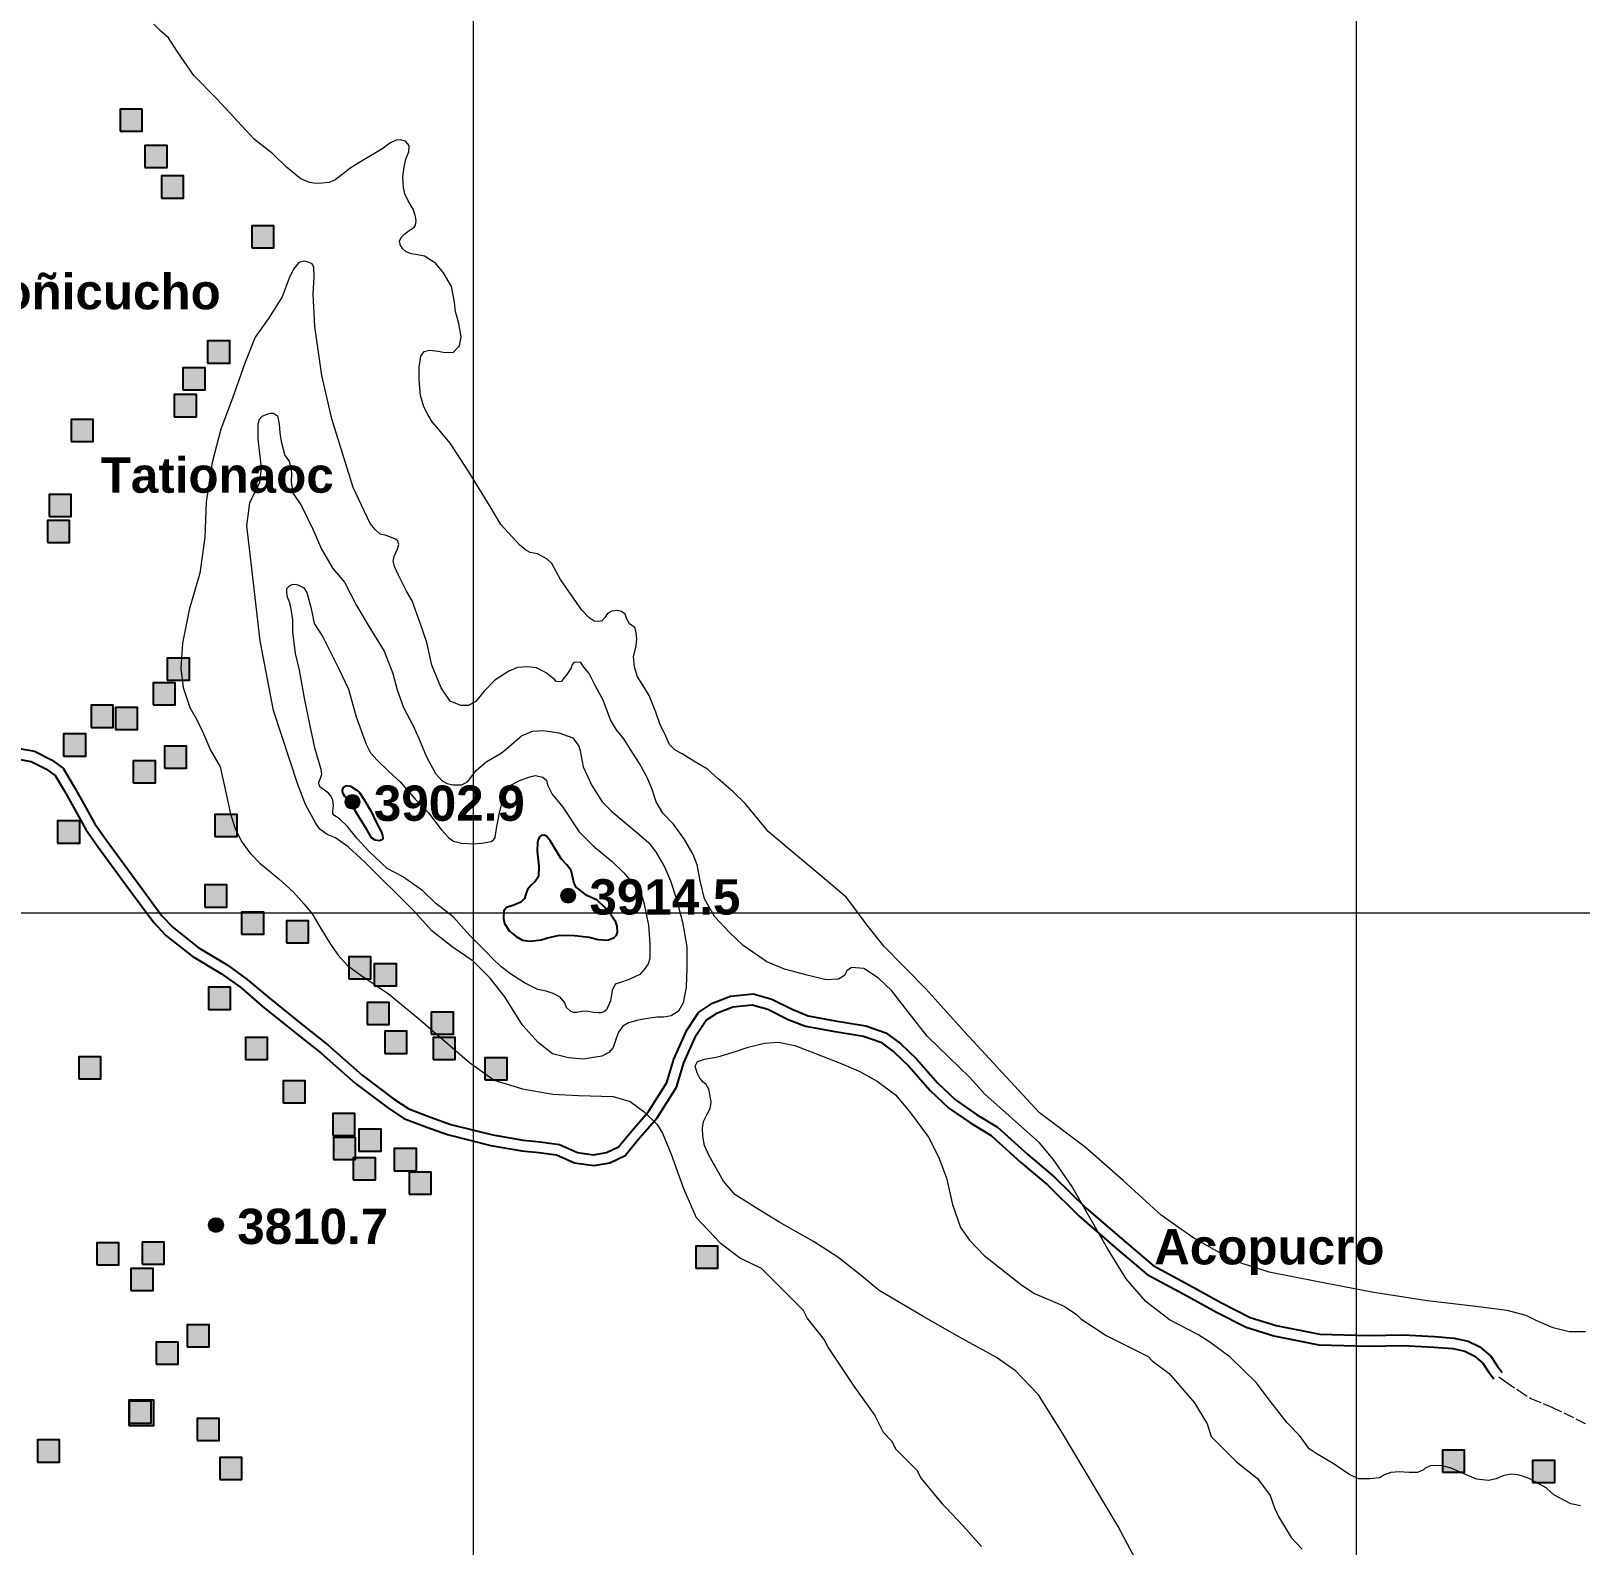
# Model space of a CAD drawing. Header units: metres. Extents: x 405809 to 420020, y 8257398 to 8272141.
# Drawn here: x 413499 to 415253, y 8267284 to 8268999 of the extents above; entities that cross this region are included whole.
import ezdxf

# ---------------------------------------------------------------- set-up
doc = ezdxf.new("R2010")
doc.units = ezdxf.units.M
doc.linetypes.add('ACAD_ISO02W100', pattern=[15, 12, -3])
for name, color, linetype in [('AFIRMADO DOS A MAS VIAS', 151, 'Continuous'), ('CASAS', 150, 'Continuous'), ('VIVIENDAS', 1, 'Continuous')]:
    doc.layers.add(name, color=color, linetype=linetype)
for name, color, linetype, lineweight in [('CAMINOS1', 7, 'ACAD_ISO02W100', 5), ('COORDENADAS', 30, 'Continuous', 5), ('CURVAS MAESTRAS', 90, 'Continuous', 25), ('CURVAS SECUNDARIS', 46, 'Continuous', 9), ('PERIMETRO DE LA ISLA', 7, 'Continuous', 18), ('texto', 7, 'Continuous', 13)]:
    doc.layers.add(name, color=color, linetype=linetype, lineweight=lineweight)
doc.styles.add('CARLOS', font='arialbd.ttf', dxfattribs={"height": 48})

msp = doc.modelspace()

# ---------------------------------------------------------------- hatches: boundary and pattern name
at = {"layer": 'CASAS'}
msp.add_hatch(color=256, dxfattribs=at).paths.add_polyline_path([(413610.1, 8267419.7), (413638.6, 8267419.7), (413638.6, 8267448.2), (413610.1, 8267448.2)])
at = {"layer": 'texto'}
h = msp.add_hatch(color=256, dxfattribs=at)
edge = h.paths.add_edge_path()
edge.add_arc((413863.5, 8268125.8), 8.37, 0, 360)
h = msp.add_hatch(color=256, dxfattribs=at)
edge = h.paths.add_edge_path()
edge.add_arc((414107.7, 8268019.6), 8.37, 0, 360)
h = msp.add_hatch(color=256, dxfattribs=at)
edge = h.paths.add_edge_path()
edge.add_arc((413708.9, 8267646.5), 8.37, 0, 360)
at = {"layer": 'VIVIENDAS'}
for points in [[(413600.4, 8268885.1), (413625.4, 8268885.1), (413625.4, 8268910.1), (413600.4, 8268910.1)], [(413628.5, 8268844), (413653.5, 8268844), (413653.5, 8268869), (413628.5, 8268869)], [(413647.2, 8268809.5), (413672.2, 8268809.5), (413672.2, 8268834.5), (413647.2, 8268834.5)], [(413749.6, 8268753.2), (413774.6, 8268753.2), (413774.6, 8268778.2), (413749.6, 8268778.2)], [(413699.5, 8268622.7), (413724.5, 8268622.7), (413724.5, 8268647.7), (413699.5, 8268647.7)], [(413671.5, 8268592.3), (413696.5, 8268592.3), (413696.5, 8268617.3), (413671.5, 8268617.3)], [(413661.7, 8268561.9), (413686.7, 8268561.9), (413686.7, 8268586.9), (413661.7, 8268586.9)], [(413544.8, 8268533.9), (413569.8, 8268533.9), (413569.8, 8268558.9), (413544.8, 8268558.9)], [(413520, 8268449), (413545, 8268449), (413545, 8268474), (413520, 8268474)], [(413518.1, 8268419.3), (413543.1, 8268419.3), (413543.1, 8268444.3), (413518.1, 8268444.3)], [(413653.8, 8268263.4), (413678.8, 8268263.4), (413678.8, 8268288.4), (413653.8, 8268288.4)], [(413637.7, 8268235.5), (413662.7, 8268235.5), (413662.7, 8268260.5), (413637.7, 8268260.5)], [(413567.6, 8268210.1), (413592.6, 8268210.1), (413592.6, 8268235.1), (413567.6, 8268235.1)], [(413595.1, 8268207.6), (413620.1, 8268207.6), (413620.1, 8268232.6), (413595.1, 8268232.6)], [(413536.4, 8268177.7), (413561.4, 8268177.7), (413561.4, 8268202.7), (413536.4, 8268202.7)], [(413650.7, 8268163.9), (413675.7, 8268163.9), (413675.7, 8268188.9), (413650.7, 8268188.9)], [(413615.3, 8268147.2), (413640.3, 8268147.2), (413640.3, 8268172.2), (413615.3, 8268172.2)], [(413707.8, 8268086.5), (413732.8, 8268086.5), (413732.8, 8268111.5), (413707.8, 8268111.5)], [(413529.6, 8268079.1), (413554.6, 8268079.1), (413554.6, 8268104.1), (413529.6, 8268104.1)], [(413696.4, 8268006.7), (413721.4, 8268006.7), (413721.4, 8268031.7), (413696.4, 8268031.7)], [(413738, 8267976), (413763, 8267976), (413763, 8268001), (413738, 8268001)], [(413788.7, 8267966.1), (413813.7, 8267966.1), (413813.7, 8267991.1), (413788.7, 8267991.1)], [(413859.4, 8267925.2), (413884.4, 8267925.2), (413884.4, 8267950.2), (413859.4, 8267950.2)], [(413888.2, 8267917.3), (413913.2, 8267917.3), (413913.2, 8267942.3), (413888.2, 8267942.3)], [(413700.3, 8267890.8), (413725.3, 8267890.8), (413725.3, 8267915.8), (413700.3, 8267915.8)], [(413880.2, 8267873.7), (413905.2, 8267873.7), (413905.2, 8267898.7), (413880.2, 8267898.7)], [(413952.7, 8267862.8), (413977.7, 8267862.8), (413977.7, 8267887.8), (413952.7, 8267887.8)], [(413900.1, 8267841), (413925.1, 8267841), (413925.1, 8267866), (413900.1, 8267866)], [(413742.3, 8267834.1), (413767.3, 8267834.1), (413767.3, 8267859.1), (413742.3, 8267859.1)], [(413954.7, 8267834.1), (413979.7, 8267834.1), (413979.7, 8267859.1), (413954.7, 8267859.1)], [(413553.5, 8267812), (413578.5, 8267812), (413578.5, 8267837), (413553.5, 8267837)], [(414013.5, 8267810.9), (414038.5, 8267810.9), (414038.5, 8267835.9), (414013.5, 8267835.9)], [(413785, 8267785), (413810, 8267785), (413810, 8267810), (413785, 8267810)], [(413841.3, 8267748), (413866.3, 8267748), (413866.3, 8267773), (413841.3, 8267773)], [(413841.8, 8267720.8), (413866.8, 8267720.8), (413866.8, 8267745.8), (413841.8, 8267745.8)], [(413870.8, 8267730.1), (413895.8, 8267730.1), (413895.8, 8267755.1), (413870.8, 8267755.1)], [(413910.8, 8267708.1), (413935.8, 8267708.1), (413935.8, 8267733.1), (413910.8, 8267733.1)], [(413864.4, 8267697.7), (413889.4, 8267697.7), (413889.4, 8267722.7), (413864.4, 8267722.7)], [(413927.6, 8267681.4), (413952.6, 8267681.4), (413952.6, 8267706.4), (413927.6, 8267706.4)], [(413573.9, 8267601.5), (413598.9, 8267601.5), (413598.9, 8267626.5), (413573.9, 8267626.5)], [(413625.2, 8267602.1), (413650.2, 8267602.1), (413650.2, 8267627.1), (413625.2, 8267627.1)], [(414252.1, 8267597.6), (414277.1, 8267597.6), (414277.1, 8267622.6), (414252.1, 8267622.6)], [(413612.7, 8267572.5), (413637.7, 8267572.5), (413637.7, 8267597.5), (413612.7, 8267597.5)], [(413676.2, 8267508.5), (413701.2, 8267508.5), (413701.2, 8267533.5), (413676.2, 8267533.5)], [(413641.2, 8267489), (413666.2, 8267489), (413666.2, 8267514), (413641.2, 8267514)], [(413610.5, 8267422.1), (413635.5, 8267422.1), (413635.5, 8267447.1), (413610.5, 8267447.1)], [(413687.5, 8267402.6), (413712.5, 8267402.6), (413712.5, 8267427.6), (413687.5, 8267427.6)], [(413506.7, 8267378.2), (413531.7, 8267378.2), (413531.7, 8267403.2), (413506.7, 8267403.2)], [(415097.6, 8267366.8), (415122.6, 8267366.8), (415122.6, 8267391.8), (415097.6, 8267391.8)], [(413713.2, 8267358.5), (413738.2, 8267358.5), (413738.2, 8267383.5), (413713.2, 8267383.5)], [(415199.7, 8267354.9), (415224.7, 8267354.9), (415224.7, 8267379.9), (415199.7, 8267379.9)]]:
    msp.add_hatch(color=256, dxfattribs=at).paths.add_polyline_path(points)

# ---------------------------------------------------------------- linework, layer by layer
at = {"layer": 'AFIRMADO DOS A MAS VIAS'}
for points in [[(413486.1, 8268186.3), (413503.5, 8268183.1), (413522.6, 8268173.3), (413535.9, 8268164), (413547.3, 8268144.6), (413556.2, 8268128.8), (413571.6, 8268100.8), (413584.6, 8268082.7), (413621.9, 8268031.8), (413647.8, 8267996.7), (413660.5, 8267983.4), (413688.7, 8267960.8), (413721.7, 8267941.2), (413744.3, 8267924.8), (413769, 8267903.8), (413805, 8267874.9), (413835.8, 8267850.3), (413874.5, 8267816.3), (413909.9, 8267789.6), (413927.3, 8267778), (413951.8, 8267768.6), (413974.7, 8267760.5), (414022.5, 8267748.6), (414056.7, 8267742.5), (414075.9, 8267740.8), (414097.9, 8267737.6), (414118.3, 8267728.6), (414136.4, 8267726.2), (414151.1, 8267728.6), (414164.5, 8267735.1), (414179.6, 8267753.4), (414198.8, 8267775), (414219.4, 8267807.8), (414227.5, 8267834.3), (414242.2, 8267867.3), (414255.4, 8267887.1), (414271.1, 8267897.7), (414291.5, 8267905.6), (414317.1, 8267908.2), (414338.2, 8267902.3), (414361.9, 8267890.5), (414379.6, 8267883.3), (414409.9, 8267878), (414444.9, 8267872.1), (414467.3, 8267864.2), (414484.4, 8267851.7), (414502.2, 8267834.6), (414526, 8267807.5), (414546.4, 8267788.5), (414570.2, 8267771.9), (414593.9, 8267757.4), (414628.2, 8267726.5), (414658.4, 8267700.9), (414694.2, 8267665.6), (414734.4, 8267630.8), (414769.9, 8267600.6), (414815.3, 8267576.3), (414847.5, 8267558.5), (414879.9, 8267542), (414909.5, 8267532.8), (414958.9, 8267523), (415014.3, 8267521.6), (415053.1, 8267522.3), (415088.7, 8267520.3), (415111, 8267518.5), (415126.7, 8267515.2), (415140.1, 8267508.7), (415152.5, 8267498), (415159.7, 8267487.1), (415165.3, 8267479.7)], [(413484.9, 8268174.3), (413499.6, 8268171.6), (413516.4, 8268163), (413526.9, 8268155.7), (413536.9, 8268138.6), (413545.7, 8268123), (413561.5, 8268094.4), (413574.8, 8268075.6), (413612.3, 8268024.7), (413638.6, 8267989), (413652.3, 8267974.5), (413681.9, 8267950.9), (413715.1, 8267931.2), (413736.9, 8267915.4), (413761.3, 8267894.5), (413797.5, 8267865.5), (413828.1, 8267841.1), (413866.9, 8267807), (413903, 8267779.8), (413921.8, 8267767.2), (413947.7, 8267757.3), (413971.2, 8267749), (414020, 8267736.8), (414055.2, 8267730.5), (414074.5, 8267728.9), (414094.6, 8267725.9), (414115, 8267716.9), (414136.6, 8267714), (414154.7, 8267717), (414172.1, 8267725.5), (414188.7, 8267745.6), (414208.4, 8267767.8), (414230.4, 8267802.8), (414238.8, 8267830.1), (414252.8, 8267861.5), (414264.1, 8267878.5), (414276.7, 8267887), (414294.3, 8267893.8), (414316.1, 8267896), (414333.8, 8267891.1), (414356.9, 8267879.5), (414376.3, 8267871.7), (414407.9, 8267866.2), (414441.9, 8267860.4), (414461.6, 8267853.5), (414476.7, 8267842.5), (414493.5, 8267826.3), (414517.4, 8267799.1), (414538.8, 8267779.1), (414563.6, 8267761.8), (414586.7, 8267747.8), (414620.3, 8267717.5), (414650.3, 8267692), (414686.1, 8267656.8), (414726.5, 8267621.7), (414763.1, 8267590.6), (414809.6, 8267565.7), (414841.9, 8267547.9), (414875.4, 8267530.9), (414906.6, 8267521.2), (414957.6, 8267511), (415014.3, 8267509.6), (415052.9, 8267510.3), (415087.9, 8267508.3), (415109.3, 8267506.6), (415122.8, 8267503.8), (415133.4, 8267498.6), (415143.4, 8267490), (415149.9, 8267480.2), (415155.7, 8267472.5)]]:
    msp.add_lwpolyline(points, dxfattribs=at)
at = {"layer": 'CAMINOS1'}
msp.add_lwpolyline([(415161.4, 8267474.8), (415169.3, 8267469), (415183.5, 8267459.5), (415197.8, 8267450), (415221.6, 8267440.5), (415260.1, 8267421.6)], dxfattribs=at)
at = {"layer": 'CASAS'}
for points in [[(414579.5, 8267794.7), (414579.5, 8267794.7)], [(413610.1, 8267419.7), (413638.6, 8267419.7), (413638.6, 8267448.2), (413610.1, 8267448.2)]]:
    msp.add_lwpolyline(points, close=True, dxfattribs=at)
at = {"layer": 'COORDENADAS'}
for p, q in [((414000, 8271350), (414000, 8257550)), ((415000, 8271350), (415000, 8257550)), ((406200, 8268000), (419600, 8268000))]:
    msp.add_line(p, q, dxfattribs=at)
at = {"layer": 'CURVAS MAESTRAS'}
for points in [[(413864.1, 8268120.3), (413861.6, 8268123.8), (413858.6, 8268127.8), (413854.7, 8268131.9), (413852.5, 8268135.8), (413852.3, 8268139.1), (413853.3, 8268142.4), (413856.8, 8268144.3), (413861.1, 8268143.5), (413867.5, 8268139.4), (413871.4, 8268136.3), (413876.3, 8268128.9), (413884.6, 8268114.7), (413890.3, 8268102.9), (413893.7, 8268096.4), (413896.4, 8268091.3), (413897.5, 8268087.6), (413897.7, 8268084), (413896.1, 8268082.3), (413893.9, 8268081.8), (413889.1, 8268082.3), (413885.2, 8268085.2), (413879.7, 8268094.6), (413869.7, 8268110.6), (413865.8, 8268117.1), (413864.1, 8268120.3)], [(414097.8, 8267974.7), (414114.7, 8267974.4), (414131.3, 8267972.4), (414141.7, 8267970), (414152.7, 8267969.3), (414159.8, 8267972.1), (414162.5, 8267974.9), (414163.5, 8267978.4), (414163.1, 8267985.2), (414161.7, 8267989.5), (414155.7, 8267998.5), (414148.6, 8268007), (414140.4, 8268014.5), (414128.8, 8268019.9), (414121.7, 8268025.4), (414116.7, 8268029.1), (414114.4, 8268033.3), (414112.2, 8268043), (414111, 8268048), (414106, 8268054.6), (414099.7, 8268061.1), (414087.5, 8268081.2), (414083.1, 8268087), (414080.4, 8268088.1), (414077.3, 8268087.8), (414075.1, 8268086.2), (414073.8, 8268082.8), (414073, 8268079.8), (414072.7, 8268069.9), (414074.6, 8268052.9), (414074, 8268041.1), (414070.4, 8268035.5), (414066.1, 8268031.9), (414061.5, 8268026.7), (414059.9, 8268021.4), (414058.2, 8268016.2), (414054, 8268012.3), (414046.1, 8268008.8), (414037.9, 8268006.2), (414034.9, 8268002.4), (414034.3, 8267993.6), (414035.6, 8267988.2), (414041.2, 8267979.5), (414048.9, 8267973.3), (414056, 8267969.1), (414064.6, 8267968.2), (414077, 8267969.4), (414084.4, 8267971.7), (414097.8, 8267974.7)]]:
    msp.add_lwpolyline(points, dxfattribs=at)
at = {"layer": 'CURVAS SECUNDARIS'}
for points in [[(415253.9, 8267328.7), (415242.9, 8267330.9), (415223.6, 8267341.2), (415215, 8267348.9), (415204.2, 8267354.9), (415195.9, 8267359.7), (415188.3, 8267362.1), (415183.1, 8267363.8), (415175.4, 8267364.4), (415166, 8267362.4), (415158.3, 8267359.3), (415149.7, 8267357.3), (415136.3, 8267359), (415128.1, 8267362.1), (415114.4, 8267368.1), (415107.4, 8267371.3), (415096.3, 8267374.4), (415084, 8267373.8), (415077.9, 8267371.4), (415076.1, 8267369.2), (415069.5, 8267366.4), (415059.8, 8267366.2), (415049, 8267367), (415039.1, 8267366.2), (415031.9, 8267363.6), (415026.3, 8267360.3), (415015.4, 8267359.1), (415003.1, 8267359.3), (414992.7, 8267363.6), (414974.9, 8267375.9), (414954.6, 8267387.9), (414946.5, 8267393.2), (414936.1, 8267407.7), (414921.8, 8267422.7), (414902.9, 8267446.8), (414886.7, 8267468.2), (414857.4, 8267496.9), (414834.3, 8267514.1), (414820.7, 8267522.5), (414788.7, 8267539.1), (414761.7, 8267560.1), (414739.3, 8267585.5), (414718.3, 8267619.9), (414677.8, 8267690.5), (414656.8, 8267721.1), (414641.3, 8267739.6), (414579.5, 8267794.7), (414562, 8267814.1), (414538.7, 8267836.6), (414514.1, 8267860.6), (414492.2, 8267888.4), (414474.3, 8267911.6), (414458.9, 8267926.3), (414442.3, 8267936.9), (414428.4, 8267938.3), (414423.1, 8267934.3), (414420.4, 8267929), (414413.8, 8267925), (414399.9, 8267924.4), (414379.9, 8267929), (414352.7, 8267936.3), (414332.5, 8267944.5), (414305.7, 8267963.2), (414290.2, 8267977.9), (414273.5, 8267996.1), (414262, 8268016), (414257.3, 8268036.3), (414253.6, 8268054.6), (414249.4, 8268066), (414239.5, 8268083.3), (414226.8, 8268100.7), (414214.7, 8268112.9), (414207.2, 8268125.9), (414202.6, 8268140.8), (414196.9, 8268154.2), (414188.5, 8268169.1), (414178.2, 8268185), (414170.7, 8268197.1), (414162.3, 8268207.4), (414155.8, 8268218.5), (414147.4, 8268240.9), (414138.2, 8268257.5), (414131.3, 8268271), (414125.5, 8268278.3), (414122.2, 8268283.4), (414117.1, 8268284.1), (414114.1, 8268283.4), (414112.3, 8268281.5), (414111.2, 8268277.7), (414106.1, 8268269.9), (414102.1, 8268265.2), (414100.1, 8268262.2), (414096.9, 8268261.5), (414094.2, 8268262), (414092.6, 8268263.8), (414090.5, 8268266), (414082.9, 8268271.9), (414071.8, 8268277.4), (414062, 8268278.7), (414050.2, 8268277.9), (414040.5, 8268273.8), (414024.6, 8268263.5), (414012.3, 8268250.8), (414003.2, 8268239.3), (413994.4, 8268234.9), (413986.3, 8268234.9), (413974.2, 8268239.7), (413963.8, 8268254.9), (413953.4, 8268280.5), (413947.8, 8268306.1), (413939.8, 8268329.3), (413931, 8268353.3), (413924.6, 8268364.5), (413915.4, 8268382.3), (413910.9, 8268392.1), (413909.7, 8268398.4), (413910.9, 8268405.3), (413914, 8268410.9), (413915.9, 8268417.1), (413914.7, 8268420.9), (413912.2, 8268423.4), (413905.9, 8268425.9), (413900.3, 8268427.8), (413894.7, 8268429), (413889, 8268434), (413883.4, 8268440.9), (413864.4, 8268481.7), (413840.1, 8268559.4), (413828.7, 8268608.6), (413820.8, 8268663.9), (413819, 8268700.8), (413820.2, 8268719.9), (413819.7, 8268730.9), (413818, 8268734.9), (413813.4, 8268737), (413809, 8268738.1), (413802.9, 8268736.5), (413796.8, 8268729.1), (413791.9, 8268718.7), (413783.8, 8268697.8), (413768.5, 8268673.3), (413753.2, 8268652), (413741.5, 8268622.4), (413727.7, 8268583), (413714.5, 8268547.7), (413704.7, 8268510.1), (413697.7, 8268465.6), (413696.3, 8268425.2), (413690.7, 8268384.8), (413678.7, 8268343.1), (413671.2, 8268305.4), (413669.1, 8268277.2), (413671.9, 8268255.3), (413679.4, 8268232.7), (413687, 8268219.6), (413693.5, 8268205.4), (413702.8, 8268184.2), (413713.6, 8268165.3), (413717.4, 8268148.6), (413721.7, 8268129.7), (413725.5, 8268111.8), (413730.9, 8268094.6), (413738.1, 8268080.5), (413747.2, 8268068), (413758.5, 8268056.3), (413780.1, 8268038.6), (413796.3, 8268023.9), (413808.9, 8268010.1), (413817.9, 8267998.8), (413827.8, 8267982.2), (413838, 8267965.6), (413847, 8267952.4), (413857.8, 8267940.6), (413873.1, 8267929.7), (413904.3, 8267908.4), (413937.8, 8267881), (413995.8, 8267830.6), (414023.9, 8267810.8), (414056.1, 8267800.7), (414090.4, 8267794.6), (414119.3, 8267793.1), (414158.8, 8267792.3), (414177.9, 8267786.3), (414193.8, 8267774.9), (414208.3, 8267760.4), (414214.4, 8267750.6), (414224.4, 8267726.7), (414238.1, 8267688), (414252.5, 8267655.3), (414279.9, 8267626.4), (414302.8, 8267609), (414326.2, 8267597.7), (414373.8, 8267550), (414378.6, 8267540.5), (414397.6, 8267516.7), (414402.4, 8267507.2), (414431, 8267464.3), (414454.8, 8267430.9), (414464.3, 8267411.9), (414473.8, 8267402.4), (414478.6, 8267392.8), (414488.1, 8267383.3), (414492.9, 8267378.5), (414502.4, 8267369), (414507.2, 8267359.5), (414531, 8267330.9), (414535.8, 8267326.2), (414554.6, 8267306.3), (414575.7, 8267282.4)], [(414119.7, 8268189), (414121.4, 8268183.5), (414124.5, 8268165.6), (414129.4, 8268154.9), (414134.3, 8268144.2), (414146.2, 8268125.8), (414156.8, 8268115.2), (414173.6, 8268100.8), (414187.6, 8268089.3), (414199.1, 8268079.2), (414206.4, 8268069.5), (414216.9, 8268052.2), (414223.7, 8268036.4), (414229.9, 8268016.7), (414237.3, 8267989.7), (414242.2, 8267961.5), (414242.2, 8267937), (414241.4, 8267915.9), (414237.8, 8267898.1), (414232.5, 8267888.7), (414224.4, 8267883.3), (414216.1, 8267882), (414208, 8267882), (414197.6, 8267880.5), (414186.9, 8267878.7), (414175.9, 8267875.4), (414169.5, 8267871.7), (414164.7, 8267865), (414162.5, 8267858.8), (414158.8, 8267847.7), (414153.6, 8267841.8), (414145.9, 8267837.7), (414124.5, 8267834.4), (414108.2, 8267835.9), (414090.1, 8267840.3), (414073.7, 8267853.2), (414055.8, 8267872.9), (414035.9, 8267905), (414018.9, 8267926.6), (414000.1, 8267945.4), (413976.5, 8267961.6), (413953.8, 8267979.5), (413932.1, 8268003), (413877.5, 8268057.6), (413858.5, 8268074.9), (413844.4, 8268085.2), (413834.9, 8268089), (413826.4, 8268094.7), (413821.7, 8268102.2), (413810.1, 8268122.6), (413801.6, 8268145.6), (413774.2, 8268229.2), (413759.1, 8268308.2), (413747.8, 8268406.1), (413743.7, 8268438.3), (413747.4, 8268464.3), (413753, 8268476.4), (413758.6, 8268487.5), (413760.5, 8268504.2), (413756.7, 8268536.7), (413756.7, 8268553.5), (413758.2, 8268559), (413761.1, 8268562.5), (413767.5, 8268565.1), (413770.5, 8268565.9), (413774, 8268565.8), (413776.5, 8268564.4), (413778.5, 8268562.8), (413780.6, 8268553.3), (413781.2, 8268543.6), (413782.8, 8268533.7), (413787, 8268517.9), (413791.7, 8268511.6), (413793.4, 8268505.3), (413794.5, 8268498.3), (413794, 8268487.5), (413796.2, 8268475), (413805.6, 8268461.1), (413818.4, 8268434.7), (413828.4, 8268412), (413841.4, 8268389.9), (413854.3, 8268374.6), (413868, 8268348), (413882.5, 8268323.9), (413899.5, 8268296.5), (413909.2, 8268271.3), (413914.2, 8268252.5), (413921.2, 8268232.8), (413932, 8268211.8), (413939, 8268196.6), (413947.3, 8268176.9), (413957.4, 8268157.8), (413965.1, 8268149.6), (413970.8, 8268146.4), (413977, 8268144.9), (413987.2, 8268145.1), (413994.2, 8268148.7), (414003.5, 8268161.1), (414014.7, 8268171.2), (414031.9, 8268180.9), (414041, 8268188.3), (414055, 8268200.5), (414067.2, 8268205.8), (414079.5, 8268206.5), (414097, 8268204), (414112.8, 8268198.1), (414119.7, 8268189)], [(414193.4, 8268011.9), (414198.6, 8267986.3), (414200.2, 8267965.3), (414200.2, 8267948.4), (414198.1, 8267942.2), (414194.1, 8267936.5), (414188.9, 8267930.3), (414177.5, 8267925.1), (414169.2, 8267922), (414160.9, 8267919.3), (414157.6, 8267912.1), (414155.6, 8267900.5), (414151, 8267890.1), (414148.2, 8267888), (414144.6, 8267886.7), (414142, 8267886.7), (414136.2, 8267887.4), (414128.5, 8267888.7), (414123.5, 8267888.3), (414117.6, 8267887.3), (414114, 8267887.2), (414110.8, 8267888.2), (414105.7, 8267892.9), (414103.9, 8267898.2), (414098.6, 8267904.8), (414090.7, 8267908.7), (414082.8, 8267911.3), (414073.5, 8267913.3), (414058.1, 8267920.7), (414042.4, 8267931), (414031.3, 8267939.2), (414022.6, 8267947.8), (414014.2, 8267956.8), (413996.4, 8267974.6), (413977.4, 8267995.4), (413957.3, 8268011), (413943.2, 8268025.2), (413920.2, 8268041.1), (413902.9, 8268050.5), (413881.9, 8268070.1), (413868.4, 8268084.5), (413857.7, 8268098), (413848.6, 8268106.7), (413845.2, 8268109), (413842.3, 8268110.7), (413841.2, 8268112.7), (413841.1, 8268115.4), (413841.9, 8268121.7), (413841.1, 8268128), (413838.5, 8268133.1), (413836.3, 8268135.7), (413830.4, 8268140.2), (413827.4, 8268142), (413825.6, 8268144.6), (413825.2, 8268147.9), (413827.1, 8268152.7), (413828.6, 8268157.2), (413828.1, 8268162.4), (413821.4, 8268185.6), (413816.1, 8268209.9), (413809.4, 8268241.3), (413803.4, 8268275), (413799, 8268293.9), (413795.8, 8268318.2), (413795.8, 8268331.8), (413793.9, 8268344), (413792.4, 8268351.3), (413790, 8268357.5), (413789.3, 8268363), (413789.3, 8268367.4), (413792, 8268370.3), (413795.1, 8268372), (413798.4, 8268372.3), (413801.6, 8268371.5), (413808.4, 8268368.1), (413811.7, 8268362.8), (413816.6, 8268344.6), (413820.2, 8268327.7), (413830, 8268312.8), (413848.2, 8268276.4), (413859.1, 8268253.4), (413867.8, 8268222.2), (413879.1, 8268191.1), (413883.7, 8268181.3), (413891.3, 8268172.8), (413904.2, 8268160.7), (413917.3, 8268148.5), (413934.3, 8268128.9), (413949.5, 8268113.3), (413963.8, 8268094.6), (413972.7, 8268085.1), (413978, 8268081.2), (413986.8, 8268079.1), (413999.7, 8268078.2), (414009.9, 8268079.1), (414020.4, 8268080.9), (414023.1, 8268082.7), (414024.9, 8268085.4), (414026.7, 8268095.7), (414029.8, 8268113.4), (414033.2, 8268126.8), (414038.7, 8268136.7), (414043.7, 8268145.1), (414052.5, 8268150.1), (414064.3, 8268154.1), (414070.3, 8268155.7), (414079.1, 8268153.8), (414083.1, 8268150.2), (414084.3, 8268145), (414089.5, 8268134.5), (414101.8, 8268119.7), (414120.2, 8268091.7), (414135.9, 8268075.9), (414157.4, 8268058.2), (414170.8, 8268045.3), (414180.6, 8268033.8), (414191.5, 8268017.7), (414193.4, 8268011.9)], [(414777.1, 8267216.8), (414730.5, 8267305.1), (414667.3, 8267411), (414640.4, 8267454.3), (414614.1, 8267481.3), (414592.7, 8267496.5), (414550.9, 8267519.6), (414510.5, 8267542.6), (414459.9, 8267572.6), (414440, 8267588.9), (414413, 8267610.2), (414385.3, 8267627.9), (414347.5, 8267649.4), (414319.8, 8267666.4), (414296.3, 8267681.3), (414283.5, 8267696.2), (414267.5, 8267725.1), (414262.2, 8267736.5), (414260.2, 8267747.3), (414259.7, 8267756.4), (414261.1, 8267763.7), (414264.7, 8267771.2), (414268.6, 8267778.4), (414269.7, 8267785.9), (414268.5, 8267793), (414267.1, 8267800.3), (414263.9, 8267805.9), (414260.4, 8267808.4), (414256.9, 8267812.9), (414253.6, 8267818.9), (414251.4, 8267826.6), (414254.2, 8267831.6), (414261.9, 8267834.3), (414277.3, 8267837.1), (414297.1, 8267843.1), (414311.4, 8267848), (414330.1, 8267852.4), (414346, 8267853.5), (414364.5, 8267849.9), (414387.9, 8267840.9), (414414.8, 8267830.1), (414437.1, 8267820.7), (414457.4, 8267809.6), (414478.2, 8267794.1), (414494.2, 8267775.3), (414515.5, 8267746.1), (414527.2, 8267722.9), (414535.9, 8267699.7), (414542.7, 8267670), (414551.9, 8267643.9), (414562, 8267629.4), (414578.6, 8267611.9), (414621.5, 8267578.6), (414635.8, 8267569.1), (414669.1, 8267554.8), (414683.4, 8267545.3), (414688.2, 8267540.5), (414716.8, 8267521.4), (414735.8, 8267511.9), (414764.4, 8267497.6), (414769.1, 8267492.9), (414788.2, 8267478.6), (414816.8, 8267445.2), (414831.1, 8267421.4), (414835.8, 8267407.1), (414840.6, 8267402.4), (414864.4, 8267378.5), (414888.2, 8267359.5), (414902.5, 8267340.4), (414907.3, 8267326.2), (414912, 8267316.6), (414926.3, 8267292.8), (414938.9, 8267279.6)]]:
    msp.add_lwpolyline(points, dxfattribs=at)
at = {"layer": 'PERIMETRO DE LA ISLA'}
msp.add_lwpolyline([(415259.7, 8267525.8), (415241, 8267525.8), (415222.8, 8267530.3), (415204.5, 8267538.2), (415192.5, 8267544), (415170.9, 8267549.8), (415132.2, 8267554.8), (415080.3, 8267560.6), (415017.6, 8267570.4), (414954.9, 8267582.6), (414901.5, 8267593.4), (414861.5, 8267606.2), (414814.8, 8267632.6), (414779, 8267657.7), (414736, 8267696.9), (414693, 8267734.6), (414641.2, 8267773.5), (414613, 8267804.1), (414556.9, 8267865.1), (414512.6, 8267914), (414465.5, 8267961.9), (414445.7, 8267986.4), (414432.1, 8268004.9), (414422.5, 8268017.8), (414395.3, 8268040.9), (414334.7, 8268091.9), (414308, 8268124.1), (414294.4, 8268137.3), (414277.7, 8268151.8), (414265.3, 8268162.9), (414250, 8268171.9), (414236.9, 8268180.2), (414228.9, 8268184.4), (414222.4, 8268190.9), (414216.9, 8268203.6), (414212, 8268212.9), (414206.9, 8268227.3), (414199.3, 8268246.3), (414194.2, 8268254.8), (414185.9, 8268268.2), (414182.8, 8268278.6), (414181.7, 8268290), (414184.5, 8268302.3), (414185.4, 8268310.2), (414184.6, 8268317.5), (414183, 8268323.3), (414177.2, 8268327.2), (414174.1, 8268332.6), (414172.2, 8268338.4), (414167.9, 8268341.5), (414163.6, 8268342.6), (414157.2, 8268341.6), (414152.4, 8268338.9), (414149.3, 8268334.7), (414145.9, 8268330.6), (414142, 8268330.1), (414137, 8268330.5), (414131.6, 8268334.1), (414123.3, 8268342.9), (414099.1, 8268377.6), (414089.3, 8268395.7), (414083.9, 8268400.7), (414078.7, 8268403.6), (414072.8, 8268406.8), (414064.5, 8268408.2), (414059.9, 8268410.9), (414052.8, 8268416.3), (414031.6, 8268440), (414019.5, 8268460.2), (413995.3, 8268499.3), (413974, 8268531.8), (413961, 8268547.8), (413953.7, 8268556.1), (413948.9, 8268564.3), (413944.2, 8268573.1), (413940.4, 8268586), (413938.8, 8268603.5), (413938.8, 8268617.6), (413941, 8268630.6), (413944.8, 8268635.8), (413950.8, 8268637.3), (413960.9, 8268636.1), (413968.2, 8268634.8), (413977.7, 8268635.1), (413983, 8268640.8), (413984.6, 8268642.1), (413986.5, 8268652.5), (413984, 8268667.3), (413980.3, 8268681.2), (413979.1, 8268691.6), (413975.5, 8268709.2), (413966.7, 8268724.8), (413957.4, 8268735.7), (413945, 8268743.8), (413937, 8268745.3), (413930.3, 8268746.3), (413924.3, 8268748.6), (413920.6, 8268751.9), (413917.7, 8268755.6), (413916.9, 8268760.7), (413918.5, 8268764.8), (413922.8, 8268769.1), (413927.8, 8268772.9), (413933.3, 8268776.6), (413934.8, 8268778.7), (413935.4, 8268784), (413934.6, 8268790), (413932.1, 8268797), (413926.5, 8268806.3), (413922.8, 8268814.3), (413921.2, 8268821.5), (413920.5, 8268833.4), (413921.9, 8268844.8), (413924.4, 8268854.6), (413927.1, 8268862), (413927.5, 8268868.1), (413926.1, 8268871), (413923.4, 8268873.9), (413918, 8268875.3), (413912.8, 8268874.9), (413905.7, 8268871.6), (413897.8, 8268865.6), (413874.6, 8268851.7), (413860.9, 8268843.5), (413851.4, 8268835.9), (413843.7, 8268830.1), (413837.1, 8268827), (413829.2, 8268826.5), (413821.5, 8268826.1), (413814.9, 8268827.2), (413805, 8268831.4), (413788.6, 8268844.3), (413773.3, 8268859.5), (413752.7, 8268875.7), (413742.8, 8268886.2), (413709.9, 8268921.7), (413683.9, 8268948.1), (413665.5, 8268975.1), (413655.2, 8268990.8), (413646.6, 8268998.3), (413638.5, 8269006.4)], dxfattribs=at)
at = {"layer": 'texto'}
for centre in [(413863.5, 8268125.8), (414107.7, 8268019.6), (413708.9, 8267646.5)]:
    msp.add_circle(centre, 8.37, dxfattribs=at)
at = {"layer": 'VIVIENDAS'}
for points in [[(413600.4, 8268885.1), (413625.4, 8268885.1), (413625.4, 8268910.1), (413600.4, 8268910.1)], [(413628.5, 8268844), (413653.5, 8268844), (413653.5, 8268869), (413628.5, 8268869)], [(413647.2, 8268809.5), (413672.2, 8268809.5), (413672.2, 8268834.5), (413647.2, 8268834.5)], [(413749.6, 8268753.2), (413774.6, 8268753.2), (413774.6, 8268778.2), (413749.6, 8268778.2)], [(413699.5, 8268622.7), (413724.5, 8268622.7), (413724.5, 8268647.7), (413699.5, 8268647.7)], [(413671.5, 8268592.3), (413696.5, 8268592.3), (413696.5, 8268617.3), (413671.5, 8268617.3)], [(413661.7, 8268561.9), (413686.7, 8268561.9), (413686.7, 8268586.9), (413661.7, 8268586.9)], [(413544.8, 8268533.9), (413569.8, 8268533.9), (413569.8, 8268558.9), (413544.8, 8268558.9)], [(413520, 8268449), (413545, 8268449), (413545, 8268474), (413520, 8268474)], [(413518.1, 8268419.3), (413543.1, 8268419.3), (413543.1, 8268444.3), (413518.1, 8268444.3)], [(413653.8, 8268263.4), (413678.8, 8268263.4), (413678.8, 8268288.4), (413653.8, 8268288.4)], [(413637.7, 8268235.5), (413662.7, 8268235.5), (413662.7, 8268260.5), (413637.7, 8268260.5)], [(413567.6, 8268210.1), (413592.6, 8268210.1), (413592.6, 8268235.1), (413567.6, 8268235.1)], [(413595.1, 8268207.6), (413620.1, 8268207.6), (413620.1, 8268232.6), (413595.1, 8268232.6)], [(413536.4, 8268177.7), (413561.4, 8268177.7), (413561.4, 8268202.7), (413536.4, 8268202.7)], [(413650.7, 8268163.9), (413675.7, 8268163.9), (413675.7, 8268188.9), (413650.7, 8268188.9)], [(413615.3, 8268147.2), (413640.3, 8268147.2), (413640.3, 8268172.2), (413615.3, 8268172.2)], [(413707.8, 8268086.5), (413732.8, 8268086.5), (413732.8, 8268111.5), (413707.8, 8268111.5)], [(413529.6, 8268079.1), (413554.6, 8268079.1), (413554.6, 8268104.1), (413529.6, 8268104.1)], [(413696.4, 8268006.7), (413721.4, 8268006.7), (413721.4, 8268031.7), (413696.4, 8268031.7)], [(413738, 8267976), (413763, 8267976), (413763, 8268001), (413738, 8268001)], [(413788.7, 8267966.1), (413813.7, 8267966.1), (413813.7, 8267991.1), (413788.7, 8267991.1)], [(413859.4, 8267925.2), (413884.4, 8267925.2), (413884.4, 8267950.2), (413859.4, 8267950.2)], [(413888.2, 8267917.3), (413913.2, 8267917.3), (413913.2, 8267942.3), (413888.2, 8267942.3)], [(413700.3, 8267890.8), (413725.3, 8267890.8), (413725.3, 8267915.8), (413700.3, 8267915.8)], [(413880.2, 8267873.7), (413905.2, 8267873.7), (413905.2, 8267898.7), (413880.2, 8267898.7)], [(413952.7, 8267862.8), (413977.7, 8267862.8), (413977.7, 8267887.8), (413952.7, 8267887.8)], [(413900.1, 8267841), (413925.1, 8267841), (413925.1, 8267866), (413900.1, 8267866)], [(413742.3, 8267834.1), (413767.3, 8267834.1), (413767.3, 8267859.1), (413742.3, 8267859.1)], [(413954.7, 8267834.1), (413979.7, 8267834.1), (413979.7, 8267859.1), (413954.7, 8267859.1)], [(413553.5, 8267812), (413578.5, 8267812), (413578.5, 8267837), (413553.5, 8267837)], [(414013.5, 8267810.9), (414038.5, 8267810.9), (414038.5, 8267835.9), (414013.5, 8267835.9)], [(413785, 8267785), (413810, 8267785), (413810, 8267810), (413785, 8267810)], [(413841.3, 8267748), (413866.3, 8267748), (413866.3, 8267773), (413841.3, 8267773)], [(413841.8, 8267720.8), (413866.8, 8267720.8), (413866.8, 8267745.8), (413841.8, 8267745.8)], [(413870.8, 8267730.1), (413895.8, 8267730.1), (413895.8, 8267755.1), (413870.8, 8267755.1)], [(413910.8, 8267708.1), (413935.8, 8267708.1), (413935.8, 8267733.1), (413910.8, 8267733.1)], [(413864.4, 8267697.7), (413889.4, 8267697.7), (413889.4, 8267722.7), (413864.4, 8267722.7)], [(413927.6, 8267681.4), (413952.6, 8267681.4), (413952.6, 8267706.4), (413927.6, 8267706.4)], [(413573.9, 8267601.5), (413598.9, 8267601.5), (413598.9, 8267626.5), (413573.9, 8267626.5)], [(413625.2, 8267602.1), (413650.2, 8267602.1), (413650.2, 8267627.1), (413625.2, 8267627.1)], [(414252.1, 8267597.6), (414277.1, 8267597.6), (414277.1, 8267622.6), (414252.1, 8267622.6)], [(413612.7, 8267572.5), (413637.7, 8267572.5), (413637.7, 8267597.5), (413612.7, 8267597.5)], [(413676.2, 8267508.5), (413701.2, 8267508.5), (413701.2, 8267533.5), (413676.2, 8267533.5)], [(413641.2, 8267489), (413666.2, 8267489), (413666.2, 8267514), (413641.2, 8267514)], [(413610.5, 8267422.1), (413635.5, 8267422.1), (413635.5, 8267447.1), (413610.5, 8267447.1)], [(413687.5, 8267402.6), (413712.5, 8267402.6), (413712.5, 8267427.6), (413687.5, 8267427.6)], [(413506.7, 8267378.2), (413531.7, 8267378.2), (413531.7, 8267403.2), (413506.7, 8267403.2)], [(415097.6, 8267366.8), (415122.6, 8267366.8), (415122.6, 8267391.8), (415097.6, 8267391.8)], [(413713.2, 8267358.5), (413738.2, 8267358.5), (413738.2, 8267383.5), (413713.2, 8267383.5)], [(415199.7, 8267354.9), (415224.7, 8267354.9), (415224.7, 8267379.9), (415199.7, 8267379.9)]]:
    msp.add_lwpolyline(points, close=True, dxfattribs=at)

# ---------------------------------------------------------------- texts
at = {"layer": 'texto', "style": 'CARLOS'}
for s, p in [('Oroñicucho', (413400.8, 8268683.5)), ('Tationaoc', (413578.4, 8268475.8)), ('3902.9', (413887.7, 8268104.3)), ('3914.5', (414131.8, 8267998.2)), ('3810.7', (413733, 8267625.1)), ('Acopucro', (414771.2, 8267602))]:
    msp.add_text(s, height=40, dxfattribs=at).set_placement(p)

doc.saveas('drawing.dxf')
